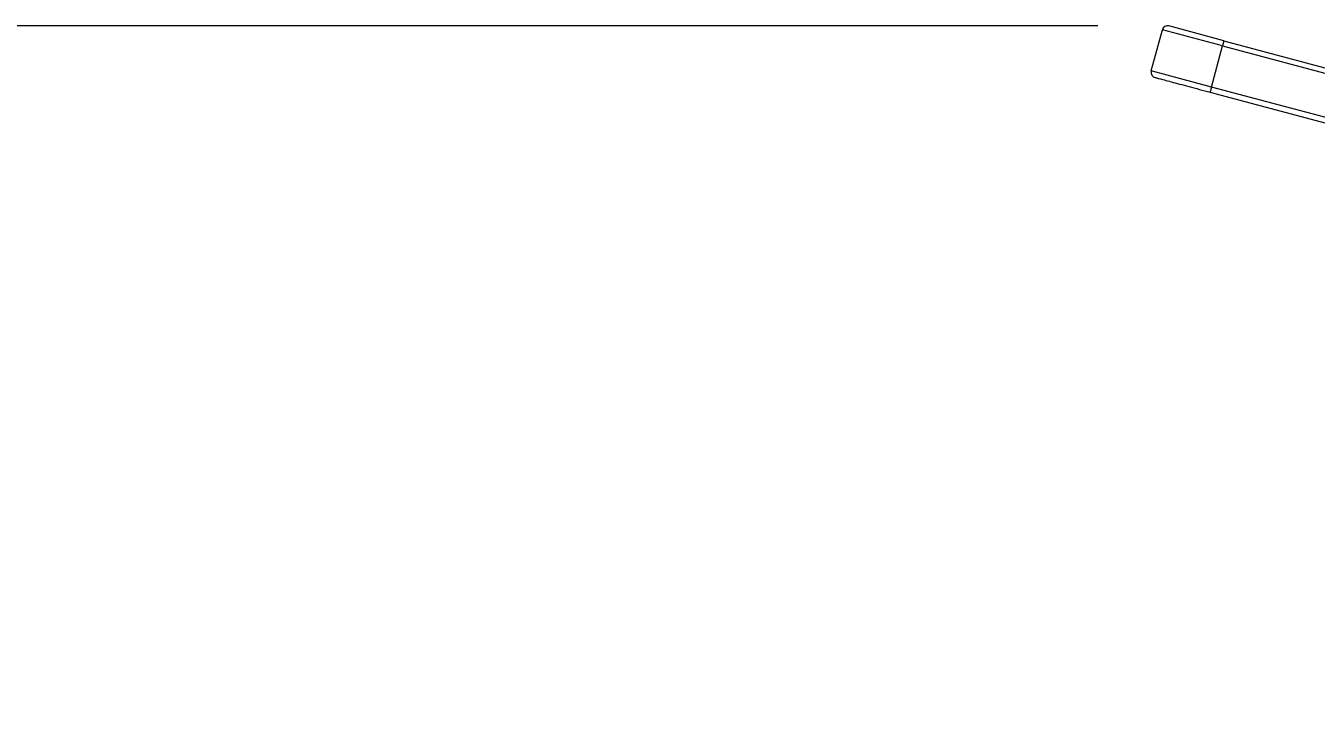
# Model space of a CAD drawing. Extents: x 2070 to 2860, y 0 to 579.
# Drawn here: x 2374.4 to 2446.9, y 429 to 468.4 of the extents above; entities that cross this region are included whole.
import ezdxf

# ---------------------------------------------------------------- set-up
doc = ezdxf.new("R2010")
doc.units = 0
doc.header["$LTSCALE"] = 10
doc.header["$MEASUREMENT"] = 0
doc.header["$PDMODE"] = 3
doc.header["$PDSIZE"] = -10
doc.layers.get('0').update_dxf_attribs({"linetype": 'CONTINUOUS'})
doc.layers.get('DEFPOINTS').update_dxf_attribs({"linetype": 'CONTINUOUS'})
doc.layers.add('1', color=7, linetype='CONTINUOUS')
doc.styles.add('Daelim Dimension', font='NanumGothic.ttf')
doc.dimstyles.new('DEFAULT', dxfattribs={"dimscale": 2, "dimtxt": 2, "dimasz": 2, "dimexe": 0, "dimexo": 2, "dimgap": 1, "dimtad": 1, "dimdec": 0, "dimzin": 9, "dimdsep": 46, "dimtxsty": 'Daelim Dimension', "dimcen": 0.5, "dimclrd": 5, "dimclre": 5, "dimclrt": 256, "dimadec": 1, "dimazin": 0, "dimtfac": 1, "dimtdec": 0, "dimtix": 1, "dimtmove": 0, "dimatfit": 3, "dimfxl": 1, "dimtolj": 1, "dimtzin": 1, "dimlwd": 9, "dimlwe": 9, "dimarcsym": 0})

# ---------------------------------------------------------------- blocks, each defined once
blk = doc.blocks.new('*D10')
at = {"color": 5, "lineweight": 9, "ltscale": 0.5, "transparency": 16777216}
for p, q in [((2434.665, 468.401), (2348.858, 468.401)), ((2350.858, 464.401), (2350.858, 277.046)), ((2530.375, 273.046), (2348.858, 273.046))]:
    blk.add_line(p, q, dxfattribs=at)
at = {"color": 5, "ltscale": 0.5, "transparency": 16777216}
for points in [[(2350.191, 464.401), (2351.524, 464.401), (2350.858, 468.401)], [(2350.191, 277.046), (2351.524, 277.046), (2350.858, 273.046)]]:
    blk.add_solid(points, dxfattribs=at)
at = {"layer": 'DEFPOINTS', "color": 0, "ltscale": 0.5, "transparency": 16777216}
for p in [(2438.665, 468.401), (2350.858, 273.046), (2534.375, 273.046)]:
    blk.add_point(p, dxfattribs=at)
at = {"color": 7, "ltscale": 0.5, "transparency": 16777216, "insert": (2343.414, 370.724), "char_height": 10, "attachment_point": 5, "rotation": 90, "style": 'Daelim Dimension'}
blk.add_mtext('\\A1;195', dxfattribs=at)

msp = doc.modelspace()

# ---------------------------------------------------------------- linework, layer by layer
at = {"layer": '1', "color": 7, "linetype": 'Continuous', "lineweight": 18}
for p, q in [((2437.676, 465.871), (2438.297, 468.189)), ((2441.756, 467.573), (2438.665, 468.401)), ((2441.756, 467.573), (2541.239, 440.917)), ((2440.935, 464.691), (2441.332, 464.585)), ((2441.332, 464.585), (2541.241, 437.915))]:
    msp.add_line(p, q, dxfattribs=at)
at = {"layer": '1', "color": 7, "linetype": 'Continuous', "lineweight": 13}
for p, q in [((2441.678, 467.283), (2438.297, 468.189)), ((2441.756, 467.573), (2441.678, 467.283)), ((2441.058, 464.968), (2441.678, 467.283)), ((2441.678, 467.283), (2541.162, 440.627)), ((2441.057, 464.965), (2437.676, 465.871)), ((2541.319, 438.205), (2441.058, 464.968))]:
    msp.add_line(p, q, dxfattribs=at)
at = {"layer": '1', "color": 7, "linetype": 'Continuous', "lineweight": 18}
for centre, start, end in [((2438.587, 468.111), 75, 165), ((2437.966, 465.794), 165.00058, 255.0358)]:
    msp.add_arc(centre, 0.3, start, end, dxfattribs=at)
for points, knots in [([(2437.889, 465.504), (2437.889, 465.504), (2437.909, 465.498), (2437.988, 465.477), (2438.047, 465.461), (2438.202, 465.42), (2438.297, 465.394), (2438.522, 465.334), (2438.651, 465.299), (2438.937, 465.223), (2439.094, 465.181), (2439.431, 465.091), (2439.61, 465.042), (2439.984, 464.942), (2440.178, 464.89), (2440.575, 464.784), (2440.777, 464.73), (2440.98, 464.675)], [0, 0, 0, 0, 0.125, 0.125, 0.25, 0.25, 0.375, 0.375, 0.5, 0.5, 0.625, 0.625, 0.75, 0.75, 0.875, 0.875, 1, 1, 1, 1]), ([(2441.058, 464.968), (2441.048, 464.93), (2441.038, 464.892), (2441.019, 464.822), (2441.01, 464.79), (2440.996, 464.736), (2440.99, 464.715), (2440.983, 464.686), (2440.98, 464.678), (2440.98, 464.678)], [0, 0, 0, 0, 0.250103, 0.250103, 0.500207, 0.500207, 0.75031, 0.75031, 1, 1, 1, 1])]:
    msp.add_open_spline(points, degree=3, knots=knots, dxfattribs=at)

# ---------------------------------------------------------------- dimensions: what is measured, and where the dimension line sits
at = {"color": 5, "ltscale": 0.5}
dim = msp.add_linear_dim(base=(2350.858, 273.046), p1=(2438.665, 468.401), p2=(2534.375, 273.046), angle=90, dimstyle='DEFAULT', override={"dimtxt": 5, "dimexe": 1, "dimclrt": 7}, dxfattribs=at)
dim.commit()
dim.dimension.update_dxf_attribs({"geometry": '*D10', "text_midpoint": (2343.414, 370.724)})

doc.saveas('drawing.dxf')
